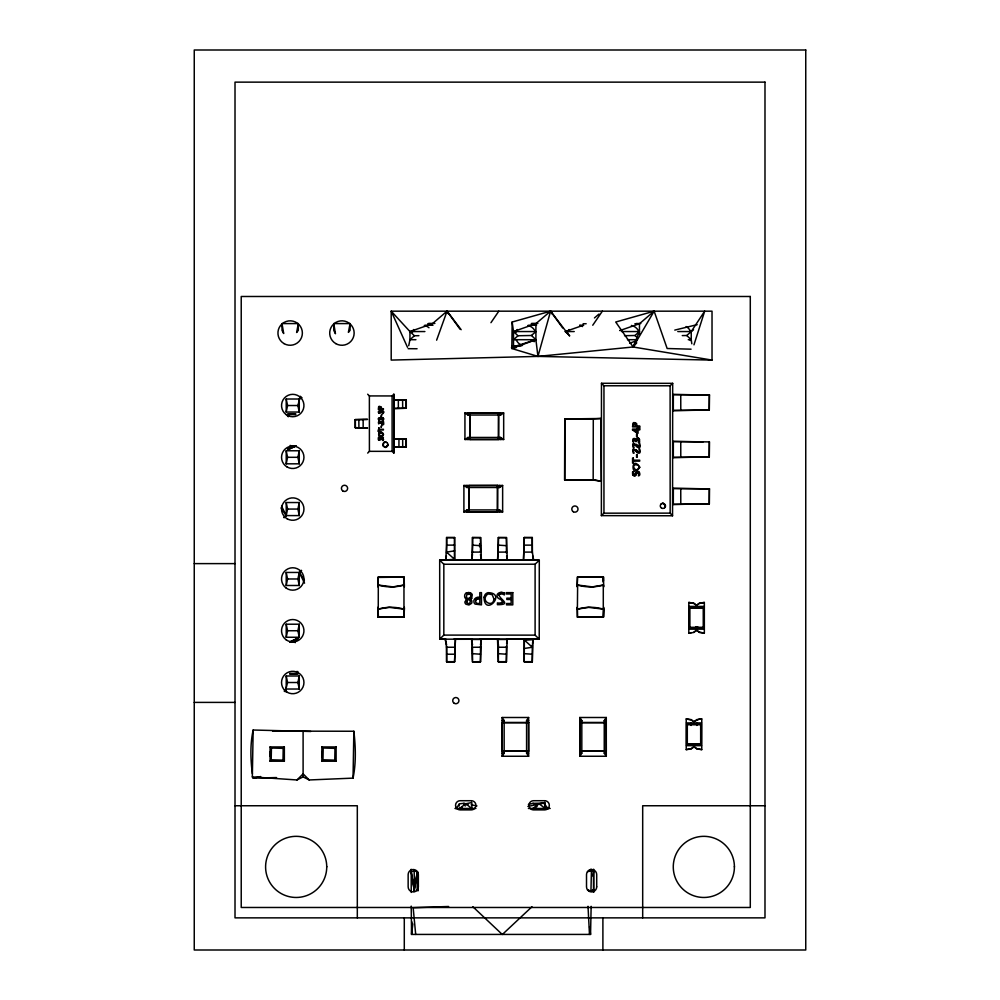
<?xml version="1.0" encoding="UTF-8"?>
<svg xmlns="http://www.w3.org/2000/svg" width="1000" height="1000" viewBox="0 0 1000 1000"><rect width="100%" height="100%" fill="white"/><g stroke="black" fill="none" stroke-linecap="round" stroke-linejoin="round"><path stroke-width="1.5" d="M355.225 427.663L367.475 428.038L355.225 427.663L355.225 419.625L367.463 419.387L355.225 419.625M392.1 395.95L392.125 451.35L393.85 453.075L393.85 394.212L392.1 395.95L369.375 395.925L367.663 394.212M406.287 447.075L406.287 439.025L394.162 438.725L394.175 447.113L406.287 447.075L394.137 447.075M406.287 408.25L394.05 408.5L406.287 408.25L406.287 400.213L394.038 399.837L406.287 400.213M443.837 564.25L535.1 564.2L539.288 560.225L439.688 560.125L539.288 560.225L539.225 639.225L439.738 639.175L443.825 635.1L443.837 564.25L439.688 560.125L439.738 639.175L446.012 639.3M446.613 545.138L446.613 537.513L454.575 537.513L454.6 559.85L445.788 559.9L446.613 545.138L454.562 545.112L454.6 559.85M601.312 481.337L595.25 480.012L564.8 480L564.8 418.963L600.763 418.5L601.312 481.337L593.175 480.037L564.575 479.988L564.8 418.963M601.375 515.625L601.475 383.288L672.688 383.338L672.55 515.775L601.375 515.625L603.95 513.175L670.163 513.138L672.55 515.775M603.95 513.175L603.962 385.775L601.475 383.288M398.938 447.113L398.963 439L394.162 438.725L394.175 447.113M404.15 617.2L378.188 617.112L404.15 617.2L404.363 607.3M454.562 545.112L454.575 537.513M454.575 661.838L455.412 639.45L454.575 661.838L446.613 661.838L446.6 646.237M472.512 545.138L472.525 537.5L480.562 537.562L481.375 559.9L471.688 559.9L472.512 545.138L480.475 545.675M480.475 661.838L481.312 639.45L471.625 639.45L472.438 661.787L480.475 661.838L480.5 646.225M498.413 545.138L498.425 537.5L506.463 537.562L507.275 559.9L497.6 559.9L498.413 545.138L506.388 545.675M506.388 661.838L507.212 639.45L497.525 639.45L498.338 661.787L506.388 661.838L506.413 646.225M524.325 537.5L523.5 559.9L524.325 537.5L532.288 537.513L532.3 553.112M532.288 661.838L533.112 639.45L524.3 639.5L524.25 661.787L532.288 661.838L532.3 644.837M593.175 480.037L593.288 418.913L600.763 418.5M603.7 607.3L603.475 617.2L603.7 607.975M673.312 410.538L673.35 394.538L709.5 394.975L709.275 410.087L673.312 410.538L709.3 410M673.312 504.425L673.35 488.425L709.5 488.862L709.3 503.888L673.312 504.425L709.3 503.888L709.275 488.862M673.312 457.488L673.35 441.475L709.488 441.912L709.275 457.038L673.312 457.488L709.3 456.95M686.612 744.475L686.637 724.062L701.363 724.1L701.325 744.513L686.612 744.475L687.312 743.812L700.675 743.8L701.325 744.513M689.2 627.975L689.225 607.575L703.962 607.612L703.925 628.013L689.2 627.975L689.9 627.325L703.263 627.312L703.925 628.013M446.613 537.513L446.6 553.125M469 511.975L469.1 485.538L497.537 485.462L497.537 511.975L469 511.975L469.1 485.538M470.025 439.487L470.025 412.975L470.025 439.487L498.575 439.487L498.575 412.975L470.125 413.05M497.438 511.887L497.537 485.462M498.475 439.412L498.575 412.975M472.525 537.5L472.5 553.125M498.425 537.5L497.6 559.9M404.05 617.112L404.363 607.975M472.5 647.588L472.5 660.263M480.5 551.763L480.562 537.562M506.4 553.125L506.463 537.562M577.188 586.213L577.513 577.075L603.462 577L603.475 581M635.625 431.025L637.263 432.25L637.263 429.95L633.875 429.95L637.263 432.25L633.875 429.95M569.412 335.875L550.588 311.175L512.163 322.025L511.825 348.512L537.938 356.4L712.025 360.087L712.025 311.175L391.2 311.175L391.2 360.087L537.938 356.4L633.138 346.987L712.025 360.087M276.562 777.562L253.162 778.125L252.338 776.912L253.162 730.025L310.863 731.475M252.338 776.912L296.988 779.963L303.1 776.912L309.212 779.963L353.038 778.125L353.85 731.25L272.575 731.112M270.075 761.213L271.2 759.788L271.425 748.012L270.075 746.95L270.075 761.213L284.35 761.213L284.35 746.95L270.075 746.95M283.238 760.3L284.35 761.213L283 760.15L283.212 748.363L284.35 746.95M321.85 761.213L322.975 759.788L323.2 748.012L321.85 746.95L321.85 761.213L336.112 761.213L336.112 746.95L321.85 746.95M335.012 760.3L336.112 761.213L334.775 760.15L334.988 748.363L336.112 746.95M590.95 890.987L593.638 889.963L590.075 891.363L587.525 889.963L590.95 890.987L591.413 870.863L587.525 871.675M411.225 906.137L411.562 934.425L590.55 934.425L591.15 906.338M404.363 586.213L404.125 577L378.188 577.075L377.863 586.888M403.725 616.938L404.162 609.138M577.188 607.975L577.438 617.212L603.375 617.112L603.488 609.138M411.95 921.95L411.562 934.425L412.85 923.925M321.85 756.75L322.05 751.65L321.85 753.15M688.812 633.138L688.812 602.45L693.763 603.112L696.475 605.388L699.388 603.112L704.338 602.45L704.338 633.138L699.388 632.475L696.675 630.2L693.763 632.475L688.812 633.138L691.363 632.6M701.75 718.938C698.838 717.825 689.9 724.987 696.8 719.6L701.75 718.938L701.75 749.625L696.8 748.962L694.087 746.688L691.175 748.962L686.225 749.625L686.225 718.938L691.175 719.6L692.987 721.125M378.837 438.387C378.4 443.125 385.85 432 382.475 440.487C384.338 434.237 377.238 444.8 378.4 437.562L379.15 437.562L379.062 439.688L380.025 439.688L381.325 437.6L383.05 437.7L383.425 439.862L383.05 437.7M632.75 474.725L632.663 471.763L633.713 471.763C631.825 476.125 636.587 475.062 637.2 471.575C639.888 470.425 641.012 476.213 638.375 475.863C640.9 472.562 636.188 470.975 635.788 475.163A1.688 1.688 0 0 1 634.75 475.825L632.975 475.125M638.95 474.487L637.85 472.425L635.337 475.6L633.763 475.763L632.6 474.4L632.663 471.763M379.212 413.338C377.475 411.463 381.175 410.538 380.5 413.025C380.487 411.675 383.488 410.112 382.775 413.1C387.413 410.475 374.875 409.637 379.212 413.338L379.137 411.45L380.538 411.275L379.137 411.45M379.212 420.188C377.8 417.525 381.075 418.375 381.062 419.875C380.363 416.987 384.375 418.288 382.537 420.375C387.5 416.625 374.562 416.975 379.212 420.188L379.137 418.3L380.538 418.125L379.137 418.3M636.438 440.262L636.388 441.538L635.612 441.538C635.275 436.637 632.425 440.9 633.013 441.975L633.162 438.65L634.987 438.475L635.938 439.775L637.65 438.05L639.587 439.387L639.425 442.238L638.488 442.238L638.3 439.137L636.912 439.2L636.438 440.262L637.388 439.038M380.887 407.6L380.938 408.725L381.188 406.912L379.35 406.3A1.262 1.262 0 0 0 378.638 406.775L378.325 409.412L383.425 409.412L383.425 408.725L378.875 408.725L379.613 406.938L381.475 407.7L381.5 408.725M291.062 447.438L295.763 445.962L291.062 447.438L291.175 445.988L287.613 449.825L295.763 446.062L292.712 445.988M294.425 640.588L294.3 642.038L289.725 642.075L294.3 642.038L297.875 638.212L289.725 641.975L294.425 640.588L291.312 642.025M470.962 596.638L470.95 595.538A2.087 2.087 0 0 0 470.188 594.325L466.9 594.375L466.35 597.212A2.375 2.375 0 0 0 468.137 598.425L469.75 598.2L470.962 596.638L470.2 597.9M633.3 445.462L634.125 447.638L633.25 447.638C630.05 436.45 641.975 453.038 638.925 443.45L639.7 443.45C641.912 449.263 637.087 448.562 635.525 444.787L633.925 444.538L633.3 445.462L634.45 444.5M633.3 450.95L634.125 453.125L633.25 453.125C630.112 441.938 641.825 458.438 638.925 448.938L639.7 448.938C641.912 454.75 637.087 454.05 635.525 450.275L633.925 450.025L633.3 450.95L634.45 449.988M502.75 602.487C503.162 598.862 496.8 599.55 496.987 595.788C496.6 591.875 505.112 590.95 504.45 594.913L502.1 593.913L499.137 594.312C498.225 598.875 513.212 604.75 497.425 604.688L497.425 602.9L501.675 603.475L502.625 601.1L502.75 602.487L501.1 603.6M322.05 751.65L321.85 756.188M382.537 420.375L383.3 420.312L383.475 418.725L382.238 417.375M459.162 806.062L459.45 803.787L463.862 803.363L468.225 804.212M378.875 423.363C379.425 418.225 385.062 430.25 383.425 421.25L382.863 421.25C383.762 427.713 380.438 418.762 378.413 422.137C379.113 426.375 378.038 421.887 380.387 422.175L381.987 424.05M633.525 441.575L633.425 439.738L634.412 439.275M446.4 555.862L445.788 559.9L454.613 559.338L446.55 552.112L454.613 550.875M471.688 559.9L472.512 554.513M480.487 644.837L481.312 639.45M506.6 643.487L507.212 639.45M532.5 643.487L533.112 639.45L524.288 640.013L532.35 647.237L524.288 648.475M417.325 871.675L414.338 890.588L414.2 871.062L411.213 871.675L414.15 889.963L417.325 871.675L414.2 871.062M381.062 412.6L381.425 411.35L382.9 412.013M381.062 419.45L381.425 418.2L382.9 418.862M592.812 876.05L593.638 871.45L590.95 869.25L588.663 870.863M298.312 323.587L296.625 332.5L298.312 330.35L298.312 323.587L282.013 323.587L282.013 330.35L283.688 333.525L282.013 323.587M350.075 323.587L348.387 332.362L350.075 330.35L350.075 323.587L333.775 323.587L333.775 330.35L335.45 333.725L333.775 323.587M638.7 475.337L639.012 473.725M408.725 345.688L409.95 339.7L409.95 331.55L391.2 311.175L407.488 347.287M299.262 412.05L297.9 405.525L300.287 396.238L299.262 399.012L299.262 412.05L286.225 412.05L287.575 405.525L286.225 399.012L299.262 399.012L302.025 397.7M286.225 463.825L287.575 457.3L286.225 450.775L299.262 450.775L299.262 463.825L286.225 463.825L286.225 450.775M299.262 463.825L297.9 457.3L299.262 450.775M284.188 517.7L286.225 515.588L287.575 509.062L286.225 502.537L299.262 502.537L299.262 515.588L286.225 515.588L283.863 517.475M299.262 515.588L297.9 509.062L299.262 502.537M301.3 570.337L299.262 572.45L299.262 585.487L286.225 585.487L287.575 578.975L286.225 572.45L299.262 572.45L301.613 570.562M299.262 585.487L297.9 578.975L299.262 572.45L304.413 580.188M286.225 637.263L287.575 630.737L286.225 624.212L299.262 624.212L299.262 637.263L286.225 637.263L286.225 624.212M299.262 637.263L297.9 630.737L299.262 624.212M286.225 675.987L287.575 682.513L285.225 691.775L286.225 689.025L286.225 675.987L299.262 675.987L299.262 689.025L286.225 689.025L284.188 691.15M299.262 689.025L297.9 682.513L299.262 675.987M466.825 600.712C465.075 603.438 470.325 605.037 470.262 601.75A1.925 1.925 0 0 0 469.775 600.425L469.637 600.275A1.762 1.762 0 0 0 467.188 600.288L466.6 602.263M377.863 586.213L378.188 577.075L378.062 585.05L393.025 586.888L404.1 585.013L404.038 577.075L378.488 577.425M469.75 598.2L471.012 596.15M634.587 423.413L635.925 423.963L636.213 425.938C637.337 422.6 632.263 422.9 633.337 425.938L639.7 425.938L639.7 429.95L638.05 429.95L638.05 433.263L637.3 433.263L632.562 430.012L632.562 429.075L637.263 429.075L637.263 428.025L638.05 428.025L638.05 429.075L639.7 429.075M270.075 753.15L270.275 751.587L270.075 756.188M580.588 753.388L579.775 756.25L606.287 756.25L606.287 717.5L579.775 717.5L579.775 756.25L581.812 753.188L581.812 720.562L579.775 717.5L580.588 720.362M605.462 720.362L606.287 717.5L604.25 720.562L604.25 753.188L606.287 756.25L605.462 753.388M693.962 344.837L704.688 311.175L691.237 331.55L686.762 335.5L682.275 335.588M436.625 340.175L447.05 311.175L461.163 329.7M621.525 331.55L639.462 331.55L633.138 346.987L615.712 322.025L654.137 311.175L667.15 348.512L691.075 349.188M633.562 423.988L633.35 424.837L633.787 423.675L635.2 423.462M253.162 730.025C250.062 744.188 250.512 759.35 252.375 773.675M353.038 778.125C356.225 762.913 355.65 746.612 353.85 731.25M321.85 752.8L321.85 752.15M287.613 449.038L290.225 447.825L291.175 445.988L287.613 449.825L295.763 445.962M297.875 639L295.262 640.212L294.3 642.038L297.875 638.212L289.725 642.075M635.388 474.05L637.2 471.575L638.725 471.688L636.737 471.925M664.65 507.7L665.55 506.012L662.962 503.025L661.038 504.087M498.675 595.175L500.3 593.9M636.587 439.75L638.212 439.062L638.85 439.75M636.362 472.337L634.913 474.762L633.375 474.25L633.288 472.912M321.85 751.912L322.05 756.062M382.575 435.375L382.75 433.413L381.825 432.713C374.637 431.975 383.225 440.062 382.75 433.413M502.113 756.25L504.15 753.188L504.15 720.562L502.113 717.5L528.625 717.5L528.625 756.25L502.113 756.25L502.113 717.5M528.625 756.25L526.587 753.188L526.587 720.562L528.625 717.5M498.812 594.788L499.675 594.062M456.112 808.737L459.45 803.787M490.95 322.688L498.812 311.175M592.75 325.238L602.362 311.175M472.438 661.787L480.487 661.688M498.338 661.787L498.425 644.85L497.525 639.45M524.25 661.787L524.3 639.5M471.625 598.275L472.262 594.738A3.4 3.4 0 0 0 470.575 592.925L466.05 593.2A3.287 3.287 0 0 0 464.7 595.15L464.65 596.65A3.575 3.575 0 0 0 465.925 598.837L466.637 599.263L464.9 601.912A2.925 2.925 0 0 0 465.975 604.212L468.95 604.987L471.538 603.362A2.888 2.888 0 0 0 471.887 601.562A2.65 2.65 0 0 0 471.438 600.413L470.225 599.25L471.625 598.275L470.225 599.25L471.438 600.413M466.587 601.125L467.188 600.288M528.55 722.7L528.625 751.15L502.113 751.15L502.113 722.6L528.625 722.6L502.113 722.6M606.213 722.7L606.287 751.15L579.775 751.15L579.775 722.6L606.287 722.6L579.775 722.6M385.688 447.45L387.987 444.663A2.55 2.55 0 0 0 384.162 442.45A2.55 2.55 0 0 0 384.162 446.875A2.55 2.55 0 0 0 387.987 444.663L385.688 447.45L382.95 445.588L384.113 442.113L386.712 442.45M382.3 435.65L382.863 434.988L381.925 435.875L379.55 435.7M636.75 342.825L633.138 346.987L654.137 311.175L639.462 323.738L619.837 330.575M299.262 399.012L301.3 396.887M367.675 453.088L369.412 451.337L369.375 395.925M551.987 313.888L550.588 311.175L537.938 356.4L535.913 339.7L513.5 346.838L511.825 348.512L535.913 339.7L535.913 323.65L550.588 311.175L562.675 327.95M296.988 779.963L303.1 773.85L309.212 779.963M603.962 385.775L670.113 385.788L672.688 383.338M689.225 607.575L689.887 608.263L703.25 608.275L703.962 607.612M686.637 724.062L687.3 724.762L700.662 724.762L701.363 724.1M502.425 934.425L531.987 906.725M418.913 335.675L414.425 335.75L409.95 339.7L415.925 339.7M517.962 335.75L513.5 339.7L535.913 339.7L531.438 335.5L517.962 335.75L513.5 331.55L512.163 322.025M531.438 335.5L535.913 331.55L513.5 331.55L513.5 346.838M624.513 335.7L634.987 335.5L639.462 331.55M477.125 598.7L475.763 599.875L476.925 598.85L479.825 598.6L477.125 598.7L475.763 599.875L475.7 602.263L477.038 603.387L479.825 603.525L479.825 592.638L481.463 592.638L481.463 604.875L475.163 604.1A3.013 3.013 0 0 1 474 602.4C472.912 598.95 476.7 596.475 479.825 597.263M414.425 335.75L409.95 331.55L432.362 323.738L447.05 311.175L459.988 329.15M594.462 317.938L598.975 314.075M677.788 331.55L691.237 331.55L693.55 329.775M465.737 803.775L471.85 808.462L471.85 802.55L465.737 803.775L459.625 808.462L462.337 807.15M539.113 803.775L545.225 808.462L545.225 802.55L539.113 803.775L533 808.462L537.075 806.488M696.475 605.388L699.237 603.525L704.338 602.45M693.925 632.062L696.675 630.2M694.087 746.688L691.338 748.562L686.225 749.625M464.938 412.975L467.987 415.012L500.613 415.012L503.675 412.975L503.675 439.487L464.938 439.487L464.938 412.975L503.675 412.975M497.962 437.85L503.675 439.487L500.613 437.45L467.987 437.45L464.938 439.487L467.788 438.675M463.9 485.462L466.962 487.5L499.588 487.5L502.638 485.462L502.638 511.975L463.9 511.975L463.9 485.462L502.638 485.462M463.9 511.975L466.962 509.925L499.588 509.925L502.638 511.975M469.225 598.387L470.725 597.438M500.25 603.675L502.2 603.125M577.188 586.888L577.438 576.962L603.462 577L603.7 586.213M470.95 598.862L470.15 599.263L470.925 599.812M466.05 593.2L468.562 592.487M629.65 343.212L636.663 340.712M513.5 331.55L535.913 323.65L531.35 323.663M569.738 335.75L565.262 331.55L583.488 325.2M379.613 406.938L378.875 408.725M404.162 585.05L403.587 577.288M377.863 607.3L378.113 617.212L377.863 607.975M577.388 609.2L578.612 608.85A45.613 45.613 0 0 1 602.263 608.85L603.288 608.85L603.288 585.337L602.263 585.337A45.613 45.613 0 0 1 578.612 585.337L577.625 585.275L577.388 609.138M466.788 592.812L469.65 592.6M528.387 804.513L532.913 803.363L543.812 803.1L527.888 806.462M674.775 330.1L697.163 324.663M378.062 609.138L389.2 607.3L404.1 609.175M603.05 616.938L577.438 617.212L577.45 609.175L588.525 607.3L603.425 609.175M378.062 609.2L378.387 616.75M253.162 778.125L260.725 776.55M637.125 438.125L638.612 438.263M381.925 435.875L379.212 435.412M382.537 413.525L383.3 413.462L383.475 411.875L382.238 410.513M499.4 603.625L501.675 603.475M500.087 592.575L504.45 593.125L501.362 592.487M448.612 906.488L413.162 907.75L415.7 934.425M632.562 430.012L637.263 429.95L637.263 432.25M564.738 419.062L593.288 418.913M472.45 552.112L480.55 552.087M498.363 552.112L506.463 552.087M524.263 552.112L532.362 552.087L533.562 559.9L532.612 555.837M446.613 644.862L445.337 639.45L446.55 647.262L454.65 647.237M472.45 647.262L480.55 647.237M498.35 647.262L506.45 647.237M524.312 545.138L532.3 545.125L532.362 552.087M453.775 639.288L472.4 639.25M480.163 639.237L498.787 639.212M506.538 639.2L539.225 639.225L535.1 635.138L443.825 635.1M446.55 647.262L446.6 654.225L454.588 654.212M428.638 323.425L434.875 323.425M531.587 323.475L537.837 323.475M636.112 323.537L640.788 323.537M634.9 323.738L639.462 323.738L639.462 334.275M425.225 325.238L433 325.238M528.775 325.238L536.538 325.238M579.812 325.238L583.587 325.238M409.95 331.55L424.9 331.55M565.262 331.55L574.237 331.55M627.5 339.7L636.475 339.7M688.25 339.7L691.237 339.7L691.8 343.787M512.025 346.025L521.15 346.025M511.425 347.725L516.087 347.725M287.575 405.525L297.9 405.525M639.7 426.9L632.562 426.9L633.013 423.212A1.762 1.762 0 0 1 634 422.537L636.562 423.413L637 425.938M378.875 429.275L383.425 429.275L383.425 429.963L378.875 429.963M398.963 439L406.287 439.025M287.575 457.3L297.9 457.3M633.337 460.175L639.7 460.175L639.7 461.138L633.337 461.138M287.575 509.062L297.9 509.062M472.525 537.65L480.5 537.663M498.425 537.65L506.4 537.663M524.325 537.65L532.3 537.663M194.25 563.612L235.012 563.612M287.575 578.975L297.9 578.975M511.163 598.162L506.838 598.162L506.838 599.5L511.163 599.5M689 606.425L704.15 606.425M689 629.163L704.15 629.163M287.575 630.737L297.9 630.737M446.6 661.688L454.575 661.688M498.413 661.688L506.388 661.688M524.312 661.688L532.288 661.688M287.575 682.513L297.9 682.513M194.25 702.4L235.012 702.4M502.113 720.562L504.15 720.562M526.587 720.562L528.625 720.562M579.775 720.562L581.812 720.562M604.25 720.562L606.287 720.562M686.413 722.925L701.562 722.925M686.413 745.65L701.562 745.65M502.113 753.188L504.15 753.188M526.587 753.188L528.625 753.188M579.775 753.188L581.812 753.188M604.25 753.188L606.287 753.188M235.012 805.75L357.312 805.75L357.312 917.862M764.987 805.75L642.688 805.75L642.688 917.862M454.975 808.462L475.9 808.462M528.413 808.462L550.188 808.462M583.125 323.738L586.163 323.738M673.35 394.538L709.5 394.975M673.35 441.475L703.062 441.9M369.412 451.337L392.125 451.35M673.35 488.425L709.5 488.862M446.6 537.65L454.588 537.663M579.85 751.05L606.287 751.15M502.188 751.05L528.625 751.15M381.512 432.638L380.288 432.638L382.325 433A1.525 1.525 0 0 1 382.875 433.888M427.788 323.7L432.362 323.738M408.113 348.675L417.075 348.75M323.2 748.012L334.988 748.363M271.425 748.012L283.212 748.363M322.975 759.788L334.775 760.15M271.2 759.788L283 760.15M548.85 808.213L546.075 808.05L544.388 804.338M524.325 653.675L532.3 654.212M498.425 653.675L506.4 654.212M472.525 653.675L480.5 654.212M634.025 439.275L634.963 439.4M633.925 444.538L635.525 444.787L637.1 446.763M633.925 450.025L635.525 450.275L637.1 452.25M471.125 804.775L476.938 805.913M688.812 602.45L693.925 603.525L696.675 605.388M704.338 633.138L699.237 632.062L696.475 630.2M686.225 718.938L691.338 720.013L694.087 721.888M701.75 749.625L696.637 748.562L693.888 746.688M382.863 423.75L380.85 421.825L381.438 422.512M638.162 446.788L636.1 444.25L638.925 446.962M638.162 452.275L636.1 449.75L638.925 452.45M577.45 585.013L592.362 586.888L603.438 585.013L603.7 586.888M591.413 870.863L593.638 871.45M532.913 803.363L535.837 804.4M697.25 626.75L698.312 627.688L695.788 626.712M634.888 444.55L636.487 445.95M634.888 450.037L636.487 451.438M466.538 804.712L463.862 803.363L465.225 806.075M638.038 438.025L639.012 438.537M381.488 423.525L382.312 424.25M686.762 335.5L691.237 339.7L691.237 331.55M634.987 335.5L637.225 337.6M472.85 906.725L502.225 934.425M635.475 423.562L636.163 424.363M544.688 804.25L548.175 808.825M281.075 507.85L286.225 515.588L286.225 502.537M270.275 756.062L270.075 753.587M633.237 440.938L633.8 441.975M447.05 311.175L448.438 313.888M281.588 506.213L286.225 515.588M299.262 572.45L304.562 583.175M577.45 609.175L577.188 607.3M404.1 585.013L404.363 586.888M382.663 411.375L382.9 412.675M382.663 418.225L382.9 419.525M506.613 555.85L507.275 559.9M480.487 554.5L481.375 559.9M471.625 639.45L472.525 644.85M411.213 871.675L414.475 891.438M589.587 926.725L590.55 934.425M588.013 906.3L589.475 934.425M602.913 577.288L603.112 581.938M417.7 872.013L418.263 890.738M416.925 872.1L417.2 890.775M402.6 400.213L402.688 408.275M358.837 419.613L358.925 427.675M734.412 866.575L734.412 866.9A30.575 30.575 0 0 1 688.55 893.375A30.575 30.575 0 0 1 688.55 840.425A30.575 30.575 0 0 1 734.412 866.9M326.737 866.575L326.737 866.9A30.575 30.575 0 0 1 280.875 893.375A30.575 30.575 0 0 1 280.875 840.425A30.575 30.575 0 0 1 326.737 866.9M402.675 439.025L402.713 447.075M680.75 394.925L680.788 410.125M680.75 441.875L680.788 457.075M680.75 488.825L680.788 504.025M593.562 870.263L593.625 892.05M532.288 537.513L532.3 545.125M446.6 654.225L446.613 661.838M398.35 400.175L398.363 408.3M363.15 419.575L363.162 427.713M703.25 608.275L703.263 627.312M700.662 724.762L700.675 743.8M689.887 608.263L689.9 627.325M687.3 724.762L687.312 743.812M670.113 385.788L670.163 513.138M709.275 394.975L709.275 410.087M709.275 441.912L709.275 457.038M696.825 722.925L696.825 725.45M691.15 722.925L691.15 725.45M602.9 917.862L602.9 950M593.638 869.212L593.638 892.312M535.1 564.2L535.1 635.138M500.613 412.975L500.613 415.012M500.613 437.45L500.613 439.487M499.588 485.462L499.588 487.5M499.588 509.925L499.588 511.975M479.625 543.763L479.625 546.788M467.987 412.975L467.987 415.012M467.987 437.45L467.987 439.487M466.962 485.462L466.962 487.5M466.962 509.925L466.962 511.975M411.213 869.262L411.213 892.438M406.15 400.213L406.15 408.263M406.15 439.025L406.15 447.075M404.288 917.862L404.288 950M393.85 394.212L393.85 453.075M355.363 419.625L355.375 427.675M303.1 731.25L303.1 776.912M297.875 671.587L297.875 674.163L289.725 674.163L289.725 673.425L297.038 673.425L297.038 671.338M295.262 640.212L295.262 642.675M290.225 445.363L290.225 447.825M288.45 416.7L288.45 414.6L295.763 414.6L295.763 413.875L287.613 413.875L287.613 416.45M286.225 399.012L286.225 412.05M286.225 572.45L286.225 585.487M690.65 339.613A10.4 10.4 0 0 1 690.212 340.525M686.112 326.55A10.4 10.4 0 0 1 690.812 332.062M620.262 330.438A10.4 10.4 0 0 1 620.862 329.513M631.375 325.45A10.4 10.4 0 0 1 639.038 332.062M567.612 332.413A10.4 10.4 0 0 1 569.087 329.513M579.6 325.45A10.4 10.4 0 0 1 582.562 326.55M534.725 340.825A10.4 10.4 0 0 1 534.138 341.737M522.513 345.513A10.4 10.4 0 0 1 516.225 339.862M515.837 332.413A10.4 10.4 0 0 1 517.312 329.513M527.825 325.45A10.4 10.4 0 0 1 535.487 332.062M412.287 332.413A10.4 10.4 0 0 1 413.762 329.513M424.275 325.45A10.4 10.4 0 0 1 428.975 327.762M493.85 598.737C493.888 607.863 480.938 602.038 486.488 595.262A3.663 3.663 0 0 1 488.625 593.938L492.188 594.663L493.85 598.737M483.975 597.325C484.65 617.45 507.188 593.013 488.113 592.663A5.25 5.25 0 0 0 485.037 594.712L483.975 597.325M639.012 467.262C635.763 475.025 629.375 461.925 638.162 465.375A2.138 2.138 0 0 1 638.938 466.625L639.012 467.262M383.488 434.35C377 443.913 377.125 424.675 383.488 434.35M639.788 467.262C630.712 480.637 630.887 453.738 639.788 467.262M639.012 440.588L638.513 442.212L639.513 442.05L638.513 442.212L639.012 440.588M270.275 754.95L270.075 754.137L270.275 754.95M322.05 754.95L321.85 754.137L322.05 754.95M378.3 585.275L378.263 608.85L379.288 608.85A45.613 45.613 0 0 1 402.938 608.85L403.963 608.85L403.963 585.337L402.938 585.337A45.613 45.613 0 0 1 379.288 585.337L378.3 585.275M805.75 50L194.25 50L194.25 950L805.75 950L805.75 50M764.987 82.137L235.012 82.137L235.012 917.862L764.987 917.862L764.987 82.137M750.288 296.488L241.225 296.488L241.225 907.475L750.288 907.475L750.288 296.488M381.688 414.525L381.188 416.45L381.688 414.525M381.688 425.3L381.188 427.225L381.688 425.3M378.875 427.788L378.325 431.4L378.875 427.788M637.263 434.038L636.562 434.038L636.562 436.737L637.263 436.737L637.263 434.038M637.263 454.6L636.562 454.6L636.562 457.3L637.263 457.3L637.263 454.6M633.337 458.088L632.562 458.088L632.562 463.137L633.337 463.137L633.337 458.088M512.8 592.638L506.238 592.638L506.238 593.975L511.163 593.975L511.163 603.525L506.538 603.525L506.538 604.875L512.8 604.875L512.8 592.638M471.337 800.713L460.125 800.713A4.588 4.588 0 0 0 455.55 805.3A4.588 4.588 0 0 0 460.125 809.887L471.337 809.887A4.588 4.588 0 0 0 475.925 805.3A4.588 4.588 0 0 0 471.337 800.713M544.725 800.713L533.513 800.713A4.588 4.588 0 0 0 528.925 805.3A4.588 4.588 0 0 0 533.513 809.887L544.725 809.887A4.588 4.588 0 0 0 549.312 805.3A4.588 4.588 0 0 0 544.725 800.713M596.7 886.838L596.7 874.6A5.1 5.1 0 0 0 591.6 869.513A5.1 5.1 0 0 0 586.512 874.6L586.512 886.838A5.1 5.1 0 0 0 591.6 891.925A5.1 5.1 0 0 0 596.7 886.838M418.35 886.838L418.35 874.6A5.1 5.1 0 0 0 413.25 869.513A5.1 5.1 0 0 0 408.15 874.6L408.15 886.838A5.1 5.1 0 0 0 413.25 891.925A5.1 5.1 0 0 0 418.35 886.838M573.35 511.763A3.113 3.113 0 0 0 578.013 509.075A3.113 3.113 0 0 0 573.35 506.375A3.113 3.113 0 0 0 573.35 511.763M342.688 490.875A3.113 3.113 0 0 0 347.612 488.688A3.113 3.113 0 0 0 343.25 485.525A3.113 3.113 0 0 0 342.688 490.875M454.275 703.325A3.113 3.113 0 0 0 458.938 700.638A3.113 3.113 0 0 0 454.275 697.938A3.113 3.113 0 0 0 454.275 703.325M286.15 588.038A11.213 11.213 0 0 0 303.888 580.138A11.213 11.213 0 0 0 288.188 568.725A11.213 11.213 0 0 0 286.15 588.038M286.15 639.812A11.213 11.213 0 0 0 303.888 631.912A11.213 11.213 0 0 0 288.188 620.5A11.213 11.213 0 0 0 286.15 639.812M287.137 692.225A11.213 11.213 0 0 0 303.95 682.513A11.213 11.213 0 0 0 287.137 672.8A11.213 11.213 0 0 0 287.137 692.225M287.137 518.775A11.213 11.213 0 0 0 303.95 509.075A11.213 11.213 0 0 0 287.137 499.363A11.213 11.213 0 0 0 287.137 518.775M287.137 467A11.213 11.213 0 0 0 303.95 457.3A11.213 11.213 0 0 0 287.137 447.587A11.213 11.213 0 0 0 287.137 467M286.15 414.588A11.213 11.213 0 0 0 303.888 406.7A11.213 11.213 0 0 0 288.188 395.288A11.213 11.213 0 0 0 286.15 414.588M335.812 343.625A12.212 12.212 0 0 0 354.15 333.038A12.212 12.212 0 0 0 335.812 322.463A12.212 12.212 0 0 0 335.812 343.625M284.05 343.625A12.212 12.212 0 0 0 302.375 333.038A12.212 12.212 0 0 0 284.05 322.463A12.212 12.212 0 0 0 284.05 343.625M661.562 508.113A2.55 2.55 0 0 0 665.387 505.9A2.55 2.55 0 0 0 661.562 503.688A2.55 2.55 0 0 0 661.562 508.113"/></g></svg>
